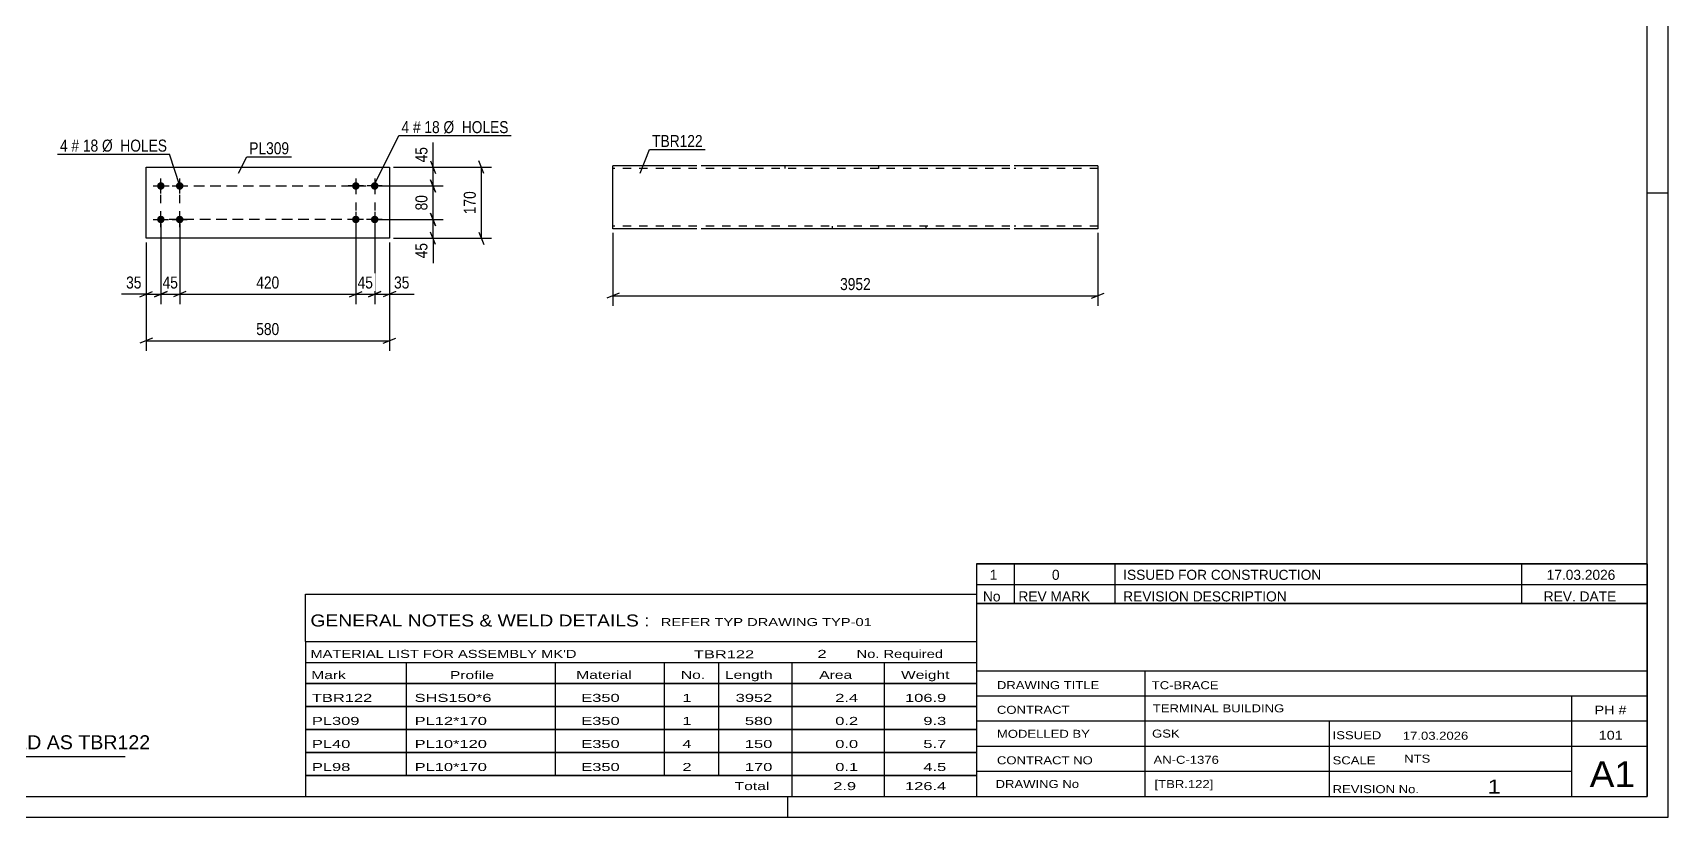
# Model space of a CAD drawing. Header units: millimetres. Extents: x 0 to 594, y 0 to 420.
# Drawn here: x 203.9 to 594, y 0 to 187.3 of the extents above; entities that cross this region are included whole.
import ezdxf

# ---------------------------------------------------------------- set-up
doc = ezdxf.new("R2010")
doc.units = ezdxf.units.MM
doc.linetypes.add('DXK_LINE_DOT2', pattern=[3.9198, 1.9599, -1.9599])
doc.styles.add('Arial', font='ARIAL.TTF', dxfattribs={"height": 0.2})
doc.styles.add('Arial Narrow', font='ARIALN.TTF', dxfattribs={"height": 0.2})

# ---------------------------------------------------------------- blocks, each defined once
blk = doc.blocks.new('Unknown-580871191-1129')
at = {"color": 5, "linetype": 'Continuous'}
for p, q in [((594, 0), (594, 420)), ((589, 5), (589, 415)), ((594, 149), (589, 149)), ((5, 5), (589, 5)), ((384, 0), (384, 5)), ((0, 0), (594, 0))]:
    blk.add_line(p, q, dxfattribs=at)
blk = doc.blocks.new('Part-580871191-3512 - 3511')
at = {"color": 2, "linetype": 'Continuous'}
for p, q in [((230.97, 155.23), (288.98, 155.23)), ((230.97, 138.23), (230.97, 155.23)), ((288.98, 155.23), (288.98, 138.23)), ((288.98, 138.23), (230.97, 138.23))]:
    blk.add_line(p, q, dxfattribs=at)
blk = doc.blocks.new('Bolt-580871191-3513 - 3511')
at = {"linetype": 'Continuous'}
for points in [[(280.98, 149.83, -1), (280.98, 151.63, -1)], [(285.48, 149.83, -1), (285.48, 151.63, -1)], [(280.98, 141.83, -1), (280.98, 143.63, -1)], [(285.48, 141.83, -1), (285.48, 143.63, -1)]]:
    blk.add_hatch(color=1, dxfattribs=at).paths.add_polyline_path(points)
at = {"color": 1, "linetype": 'Continuous'}
for p, q in [((280.98, 152.53), (280.98, 148.93)), ((285.48, 152.53), (285.48, 148.93)), ((282.78, 150.73), (279.18, 150.73)), ((287.28, 150.73), (283.68, 150.73)), ((280.98, 144.53), (280.98, 140.93)), ((285.48, 144.53), (285.48, 140.93)), ((282.78, 142.73), (279.18, 142.73)), ((287.28, 142.73), (283.68, 142.73))]:
    blk.add_line(p, q, dxfattribs=at)
blk = doc.blocks.new('Bolt-580871191-3514 - 3511')
at = {"linetype": 'Continuous'}
for points in [[(234.47, 151.63, -1), (234.47, 149.83, -1)], [(238.97, 151.63, -1), (238.97, 149.83, -1)], [(234.47, 143.63, -1), (234.47, 141.83, -1)], [(238.97, 143.63, -1), (238.97, 141.83, -1)]]:
    blk.add_hatch(color=1, dxfattribs=at).paths.add_polyline_path(points)
at = {"color": 1, "linetype": 'Continuous'}
for p, q in [((234.47, 148.93), (234.47, 152.53)), ((238.97, 148.93), (238.97, 152.53)), ((232.67, 150.73), (236.27, 150.73)), ((237.17, 150.73), (240.77, 150.73)), ((234.47, 140.93), (234.47, 144.53)), ((238.97, 140.93), (238.97, 144.53)), ((232.67, 142.73), (236.27, 142.73)), ((237.17, 142.73), (240.77, 142.73))]:
    blk.add_line(p, q, dxfattribs=at)
blk = doc.blocks.new('Part-580871191-2435 - 2427')
at = {"color": 2, "linetype": 'Continuous'}
for p, q in [((362.31, 155.53), (342.31, 155.53)), ((342.31, 140.62), (342.31, 155.53)), ((436.97, 155.53), (363.31, 155.53)), ((457.97, 155.53), (437.97, 155.53)), ((457.97, 155.53), (457.97, 155.44)), ((457.97, 155.44), (457.97, 154.33)), ((457.97, 154.33), (457.97, 140.53)), ((342.31, 140.53), (342.31, 140.62)), ((362.31, 140.53), (342.31, 140.53)), ((436.97, 140.53), (363.31, 140.53)), ((457.97, 140.53), (437.97, 140.53))]:
    blk.add_line(p, q, dxfattribs=at)
at = {"color": 7, "linetype": 'DXK_LINE_DOT2'}
for p, q in [((362.31, 154.93), (342.31, 154.93)), ((436.97, 154.93), (363.31, 154.93)), ((383.31, 155.53), (383.31, 154.93)), ((405.62, 155.53), (405.62, 154.93)), ((457.97, 154.93), (437.97, 154.93)), ((457.97, 155.18), (457.97, 154.33)), ((342.31, 141.13), (342.31, 141.18)), ((362.31, 141.13), (342.31, 141.13)), ((342.31, 140.53), (342.31, 140.53)), ((436.97, 141.13), (363.31, 141.13)), ((394.65, 140.53), (394.65, 141.13)), ((416.97, 140.53), (416.97, 141.13)), ((457.97, 141.13), (437.97, 141.13)), ((457.97, 141.18), (457.97, 141.27)), ((457.97, 141.13), (457.97, 141.18)), ((457.97, 141.13), (457.97, 141.18))]:
    blk.add_line(p, q, dxfattribs=at)
blk = doc.blocks.new('Rectangle-580871191-3686 - 3511')
at = {"color": 1, "linetype": 'DXK_LINE_DOT2'}
blk.add_lwpolyline([(234.47, 150.73), (285.48, 150.73), (285.48, 142.73), (234.47, 142.73), (234.47, 150.73)], close=True, dxfattribs=at)
blk = doc.blocks.new('Rectangle-580871191-3696 - 3511')
at = {"color": 1, "linetype": 'DXK_LINE_DOT2'}
blk.add_lwpolyline([(238.97, 150.73), (280.98, 150.73), (280.98, 142.73), (238.97, 142.73), (238.97, 150.73)], close=True, dxfattribs=at)
blk = doc.blocks.new('StraightDimension-580871191-3521 - 3511')
at = {"color": 7, "linetype": 'Continuous'}
for p, q in [((234.47, 141.73), (234.47, 122.5)), ((238.97, 141.73), (238.97, 122.5)), ((232.97, 124.3), (235.97, 125.5)), ((234.47, 124.9), (238.97, 124.9)), ((240.47, 125.5), (237.47, 124.3))]:
    blk.add_line(p, q, dxfattribs=at)
at = {"color": 0}
blk.add_wipeout([(239.15, 125.65), (239.15, 129.85), (234.29, 129.85), (234.29, 125.65)], dxfattribs=at)
at = {"color": 3, "style": 'Arial Narrow'}
blk.add_text('45', height=2.863, dxfattribs=at).set_placement((234.89, 126.25))
blk = doc.blocks.new('StraightDimension-580871191-3518 - 3511')
at = {"color": 7, "linetype": 'Continuous'}
for p, q in [((285.48, 141.73), (285.48, 122.5)), ((288.98, 137.23), (288.98, 122.5)), ((283.98, 124.3), (286.98, 125.5)), ((285.48, 124.9), (288.98, 124.9)), ((290.48, 125.5), (287.48, 124.3))]:
    blk.add_line(p, q, dxfattribs=at)
at = {"color": 0}
blk.add_wipeout([(294.36, 125.65), (294.36, 129.85), (289.5, 129.85), (289.5, 125.65)], dxfattribs=at)
at = {"color": 7, "linetype": 'Continuous'}
blk.add_line((288.98, 124.9), (294.88, 124.9), dxfattribs=at)
blk.add_line((288.98, 124.9), (294.88, 124.9), dxfattribs=at)
at = {"color": 3, "style": 'Arial Narrow'}
blk.add_text('35', height=2.863, dxfattribs=at).set_placement((290.1, 126.25))
blk = doc.blocks.new('StraightDimension-580871191-3519 - 3511')
at = {"color": 7, "linetype": 'Continuous'}
for p, q in [((280.98, 141.73), (280.98, 122.5)), ((285.48, 141.73), (285.48, 122.5)), ((279.48, 124.3), (282.48, 125.5)), ((280.98, 124.9), (285.48, 124.9)), ((286.98, 125.5), (283.98, 124.3))]:
    blk.add_line(p, q, dxfattribs=at)
at = {"color": 0}
blk.add_wipeout([(285.65, 125.65), (285.65, 129.85), (280.8, 129.85), (280.8, 125.65)], dxfattribs=at)
at = {"color": 3, "style": 'Arial Narrow'}
blk.add_text('45', height=2.863, dxfattribs=at).set_placement((281.4, 126.25))
blk = doc.blocks.new('StraightDimension-580871191-3665 - 3511')
at = {"color": 7, "linetype": 'Continuous'}
for p, q in [((298.8, 152.23), (300, 149.23)), ((286.48, 150.73), (301.8, 150.73)), ((299.4, 142.73), (299.4, 150.73)), ((286.48, 142.73), (301.8, 142.73)), ((300, 141.23), (298.8, 144.23))]:
    blk.add_line(p, q, dxfattribs=at)
at = {"color": 0}
blk.add_wipeout([(298.65, 149.16), (294.45, 149.16), (294.45, 144.3), (298.65, 144.3)], dxfattribs=at)
at = {"color": 3, "style": 'Arial Narrow'}
blk.add_text('80', height=2.863, rotation=90.0002, dxfattribs=at).set_placement((298.05, 144.9))
blk = doc.blocks.new('StraightDimension-580871191-3520 - 3511')
at = {"color": 7, "linetype": 'Continuous'}
for p, q in [((238.97, 141.73), (238.97, 122.5)), ((280.98, 141.73), (280.98, 122.5)), ((240.47, 125.5), (237.47, 124.3)), ((238.97, 124.9), (280.98, 124.9)), ((279.48, 124.3), (282.48, 125.5))]:
    blk.add_line(p, q, dxfattribs=at)
at = {"color": 0}
blk.add_wipeout([(263.32, 125.65), (263.32, 129.85), (256.63, 129.85), (256.63, 125.65)], dxfattribs=at)
at = {"color": 3, "style": 'Arial Narrow'}
blk.add_text('420', height=2.863, dxfattribs=at).set_placement((257.23, 126.25))
blk = doc.blocks.new('StraightDimension-580871191-3522 - 3511')
at = {"color": 7, "linetype": 'Continuous'}
for p, q in [((234.47, 141.73), (234.47, 122.5)), ((230.97, 137.23), (230.97, 122.5)), ((229.47, 124.3), (232.47, 125.5)), ((230.97, 124.9), (234.47, 124.9)), ((235.97, 125.5), (232.97, 124.3))]:
    blk.add_line(p, q, dxfattribs=at)
at = {"color": 0}
blk.add_wipeout([(230.45, 125.65), (230.45, 129.85), (225.59, 129.85), (225.59, 125.65)], dxfattribs=at)
at = {"color": 7, "linetype": 'Continuous'}
blk.add_line((230.97, 124.9), (225.06, 124.9), dxfattribs=at)
blk.add_line((230.97, 124.9), (225.06, 124.9), dxfattribs=at)
at = {"color": 3, "style": 'Arial Narrow'}
blk.add_text('35', height=2.863, dxfattribs=at).set_placement((226.19, 126.25))
blk = doc.blocks.new('StraightDimension-580871191-3538 - 3511')
at = {"color": 7, "linetype": 'Continuous'}
for p, q in [((230.97, 137.23), (230.97, 111.39)), ((288.98, 137.23), (288.98, 111.39)), ((232.47, 114.39), (229.47, 113.19)), ((230.97, 113.79), (288.98, 113.79)), ((287.48, 113.19), (290.48, 114.39))]:
    blk.add_line(p, q, dxfattribs=at)
at = {"color": 0}
blk.add_wipeout([(263.32, 114.54), (263.32, 118.74), (256.63, 118.74), (256.63, 114.54)], dxfattribs=at)
at = {"color": 3, "style": 'Arial Narrow'}
blk.add_text('580', height=2.863, dxfattribs=at).set_placement((257.23, 115.14))
blk = doc.blocks.new('StraightDimension-580871191-3558 - 3511')
at = {"color": 7, "linetype": 'Continuous'}
for p, q in [((311.53, 153.73), (310.33, 156.73)), ((289.98, 155.23), (313.33, 155.23)), ((310.93, 138.23), (310.93, 155.23)), ((289.98, 138.23), (313.33, 138.23)), ((310.33, 139.73), (311.53, 136.73))]:
    blk.add_line(p, q, dxfattribs=at)
at = {"color": 0}
blk.add_wipeout([(310.18, 150.07), (305.98, 150.07), (305.98, 143.39), (310.18, 143.39)], dxfattribs=at)
at = {"color": 3, "style": 'Arial Narrow'}
blk.add_text('170', height=2.863, rotation=90.0002, dxfattribs=at).set_placement((309.58, 143.99))
blk = doc.blocks.new('StraightDimension-580871191-3664 - 3511')
at = {"color": 7, "linetype": 'Continuous'}
for p, q in [((298.8, 156.73), (300, 153.73)), ((289.98, 155.23), (301.8, 155.23)), ((300, 149.23), (298.8, 152.23)), ((299.4, 150.73), (299.4, 155.23)), ((286.48, 150.73), (301.8, 150.73))]:
    blk.add_line(p, q, dxfattribs=at)
at = {"color": 0}
blk.add_wipeout([(298.65, 160.61), (294.45, 160.61), (294.45, 155.76), (298.65, 155.76)], dxfattribs=at)
at = {"color": 7, "linetype": 'Continuous'}
blk.add_line((299.4, 155.23), (299.4, 161.14), dxfattribs=at)
blk.add_line((299.4, 155.23), (299.4, 161.14), dxfattribs=at)
at = {"color": 3, "style": 'Arial Narrow'}
blk.add_text('45', height=2.863, rotation=90.0002, dxfattribs=at).set_placement((298.05, 156.36))
blk = doc.blocks.new('StraightDimension-580871191-3666 - 3511')
at = {"color": 7, "linetype": 'Continuous'}
for p, q in [((286.48, 142.73), (301.8, 142.73)), ((298.8, 144.23), (300, 141.23)), ((299.4, 138.23), (299.4, 142.73)), ((289.98, 138.23), (301.8, 138.23)), ((300, 136.73), (298.8, 139.73))]:
    blk.add_line(p, q, dxfattribs=at)
at = {"color": 0}
blk.add_wipeout([(298.65, 137.71), (294.45, 137.71), (294.45, 132.85), (298.65, 132.85)], dxfattribs=at)
at = {"color": 7, "linetype": 'Continuous'}
blk.add_line((299.4, 138.23), (299.4, 132.33), dxfattribs=at)
blk.add_line((299.4, 138.23), (299.4, 132.33), dxfattribs=at)
at = {"color": 3, "style": 'Arial Narrow'}
blk.add_text('45', height=2.863, rotation=90.0002, dxfattribs=at).set_placement((298.05, 133.45))
blk = doc.blocks.new('StraightDimension-580871191-2440 - 2427')
at = {"color": 7, "linetype": 'Continuous'}
for p, q in [((342.31, 139.53), (342.31, 122.13)), ((457.97, 139.53), (457.97, 122.13)), ((343.81, 125.13), (340.81, 123.93)), ((456.47, 123.93), (459.47, 125.13)), ((342.31, 124.53), (457.97, 124.53))]:
    blk.add_line(p, q, dxfattribs=at)
at = {"color": 0}
blk.add_wipeout([(404.39, 125.28), (404.39, 129.48), (395.88, 129.48), (395.88, 125.28)], dxfattribs=at)
at = {"color": 3, "style": 'Arial Narrow'}
blk.add_text('3952', height=2.863, dxfattribs=at).set_placement((396.48, 125.88))
blk = doc.blocks.new('Unknown-580871191-4366')
at = {"color": 7, "linetype": 'Continuous'}
for p, q in [((429, 60.55), (589, 60.55)), ((589, 60.55), (429, 60.55)), ((429, 60.55), (429, 55.55)), ((438, 60.55), (438, 55.55)), ((462, 60.55), (462, 55.55)), ((559, 60.55), (559, 55.55)), ((589, 60.55), (589, 55.55)), ((429, 55.55), (589, 55.55)), ((429, 55.55), (429, 51.05)), ((429, 55.55), (589, 55.55)), ((438, 55.55), (438, 51.05)), ((462, 55.55), (462, 51.05)), ((559, 55.55), (559, 51.05)), ((589, 55.55), (589, 51.05)), ((589, 51.05), (429, 51.05))]:
    blk.add_line(p, q, dxfattribs=at)
at = {"color": 7, "linetype": 'Continuous', "style": 'Arial Narrow'}
for s, height, width, p in [('1', 2.39, 1.196471, (432.16, 56.7)), ('0', 2.39, 1.196471, (447, 56.7)), ('ISSUED FOR CONSTRUCTION', 2.3861, 1.196471, (464, 56.7)), ('17.03.2026', 2.386, 1.196471, (565, 56.7)), ('No', 2.386, 1.2, (430.54, 51.55)), ('REV MARK', 2.386, 1.2, (439, 51.55)), ('REVISION DESCRIPTION', 2.3861, 1.2, (464, 51.55)), ('REV. DATE', 2.386, 1.2, (564.28, 51.55))]:
    blk.add_text(s, height=height, dxfattribs=dict(at, width=width)).set_placement(p)
blk = doc.blocks.new('Unknown-580871191-4365')
at = {"color": 7, "linetype": 'Continuous'}
for p, q in [((429, 51.05), (429, 5)), ((429, 51.05), (589, 51.05)), ((589, 51), (589, 5)), ((429, 35), (589, 35)), ((469.14, 35), (469.14, 5)), ((429, 29), (589, 29)), ((571, 5.05), (571, 29.05)), ((429, 23), (589, 23)), ((513.14, 23), (513.14, 5)), ((429, 17), (589, 17)), ((429, 11), (571, 11)), ((429, 5), (589, 5))]:
    blk.add_line(p, q, dxfattribs=at)
at = {"color": 7, "style": 'Arial Narrow'}
for s, height, width, p in [('DRAWING TITLE', 1.9089, 1.425378, (433.88, 30.61)), ('TC-BRACE', 1.909, 1.425378, (470.81, 30.59)), ('CONTRACT', 1.909, 1.425378, (433.88, 24.71)), ('TERMINAL BUILDING', 1.9089, 1.425378, (471.06, 25.07)), ('MODELLED BY', 1.9089, 1.425378, (433.88, 18.98)), ('GSK', 1.909, 1.425378, (470.88, 19.04)), ('ISSUED', 1.909, 1.425378, (513.94, 18.64)), ('17.03.2026', 1.909, 1.425378, (530.69, 18.52)), ('CONTRACT NO', 1.9089, 1.425378, (433.88, 12.66)), ('AN-C-1376', 1.909, 1.425378, (471.23, 12.78)), ('SCALE', 1.909, 1.425378, (513.94, 12.65)), ('A1', 6.204, 1.25, (575.24, 7.2)), ('DRAWING No', 1.909, 1.425378, (433.56, 7)), ('[TBR.122]', 1.909, 1.425378, (471.46, 6.99)), ('1', 3.34, 1.5, (550.91, 5.68)), ('REVISION No.', 1.9089, 1.425378, (513.94, 5.77))]:
    blk.add_text(s, height=height, dxfattribs=dict(at, width=width)).set_placement(p)
at = {"color": 7, "linetype": 'Continuous', "style": 'Arial Narrow'}
for s, height, width, p in [('PH #', 2.1, 1.42538, (576.4, 24.55)), ('101', 2.1, 1.42538, (577.41, 18.55)), ('NTS', 1.909, 1.425378, (531, 13.05))]:
    blk.add_text(s, height=height, dxfattribs=dict(at, width=width)).set_placement(p)
blk = doc.blocks.new('Unknown-580871191-4367')
at = {"color": 7, "linetype": 'Continuous'}
for p, q in [((269, 53.25), (429, 53.25)), ((269, 42), (269, 53.25)), ((429, 53.25), (429, 42)), ((269, 42), (429, 42)), ((269, 42), (269, 37)), ((429, 42), (429, 37)), ((269, 37), (429, 37)), ((269, 37), (269, 32)), ((293, 37), (293, 32)), ((328.5, 37), (328.5, 32)), ((354.5, 37), (354.5, 32)), ((367.5, 37), (367.5, 32)), ((385, 37), (385, 32)), ((407, 37), (407, 32)), ((429, 37), (429, 32)), ((269, 32), (429, 32)), ((269, 31.95), (269, 26.55)), ((269, 31.95), (429, 31.95)), ((293, 32), (293, 26.5)), ((328.5, 32), (328.5, 26.5)), ((354.5, 32), (354.5, 26.5)), ((367.5, 32), (367.5, 26.5)), ((385, 32), (385, 26.5)), ((407, 32), (407, 26.5)), ((429, 31.95), (429, 26.55)), ((269, 26.55), (429, 26.55)), ((269, 26.45), (269, 21.05)), ((269, 26.45), (429, 26.45)), ((293, 26.5), (293, 21)), ((328.5, 26.5), (328.5, 21)), ((354.5, 26.5), (354.5, 21)), ((367.5, 26.5), (367.5, 21)), ((385, 26.5), (385, 21)), ((407, 26.5), (407, 21)), ((429, 26.45), (429, 21.05)), ((269, 21.05), (429, 21.05)), ((269, 20.95), (269, 15.55)), ((269, 20.95), (429, 20.95)), ((293, 21), (293, 15.5)), ((328.5, 21), (328.5, 15.5)), ((354.5, 21), (354.5, 15.5)), ((367.5, 21), (367.5, 15.5)), ((385, 21), (385, 15.5)), ((407, 21), (407, 15.5)), ((429, 20.95), (429, 15.55)), ((269, 15.55), (429, 15.55)), ((269, 15.45), (269, 10.05)), ((269, 15.45), (429, 15.45)), ((293, 15.5), (293, 10)), ((328.5, 15.5), (328.5, 10)), ((354.5, 15.5), (354.5, 10)), ((367.5, 15.5), (367.5, 10)), ((385, 15.5), (385, 10)), ((407, 15.5), (407, 10)), ((429, 15.45), (429, 10.05)), ((269, 10.05), (429, 10.05)), ((269, 10), (429, 10)), ((269, 10), (269, 5)), ((385, 10), (385, 5)), ((407, 10), (407, 5)), ((429, 10), (429, 5)), ((269, 5), (429, 5))]:
    blk.add_line(p, q, dxfattribs=at)
at = {"color": 7, "style": 'Arial Narrow'}
for s, height, width, p in [('GENERAL NOTES & WELD DETAILS :', 2.8633, 1.4, (270.15, 45.56)), ('REFER TYP DRAWING TYP-01', 1.9089, 1.6, (353.7, 45.66)), ("MATERIAL LIST FOR ASSEMBLY MK'D", 1.9089, 1.6, (270.15, 38.06)), ('TBR122', 1.909, 1.794707, (361.59, 37.97)), ('2', 1.91, 1.794707, (391.08, 38.06)), ('No. Required', 1.9089, 1.6, (400.41, 38.06)), ('Mark', 1.909, 1.7, (270.34, 33)), ('Profile', 1.909, 1.7, (303.41, 33)), ('Material', 1.909, 1.7, (333.54, 33.06)), ('No.', 1.909, 1.7, (358.5, 33.06)), ('Length', 1.909, 1.7, (369, 33.06)), ('Area', 1.909, 1.7, (391.5, 33.06)), ('Weight', 1.909, 1.7, (411, 33.06))]:
    blk.add_text(s, height=height, dxfattribs=dict(at, width=width)).set_placement(p)
at = {"color": 7, "linetype": 'Continuous', "style": 'Arial Narrow'}
for s, height, width, p in [('TBR122', 1.909, 1.794707, (270.5, 27.56)), ('SHS150*6', 1.909, 1.794707, (295, 27.56)), ('E350', 1.909, 1.794707, (334.74, 27.56)), ('1', 1.91, 1.794707, (358.86, 27.56)), ('3952', 1.909, 1.794707, (371.58, 27.56)), ('2.4', 1.909, 1.794707, (395.32, 27.56)), ('106.9', 1.909, 1.794707, (411.96, 27.56)), ('PL309', 1.909, 1.794707, (270.5, 22.06)), ('PL12*170', 1.909, 1.794707, (295, 22.06)), ('E350', 1.909, 1.794707, (334.74, 22.06)), ('1', 1.91, 1.794707, (358.86, 22.06)), ('580', 1.909, 1.794707, (373.77, 22.06)), ('0.2', 1.909, 1.794707, (395.32, 22.06)), ('9.3', 1.909, 1.794707, (416.33, 22.06)), ('PL40', 1.909, 1.794707, (270.5, 16.56)), ('PL10*120', 1.909, 1.794707, (295, 16.56)), ('E350', 1.909, 1.794707, (334.74, 16.56)), ('4', 1.91, 1.794707, (358.86, 16.56)), ('150', 1.909, 1.794707, (373.77, 16.56)), ('0.0', 1.909, 1.794707, (395.32, 16.56)), ('5.7', 1.909, 1.794707, (416.33, 16.56)), ('PL98', 1.909, 1.794707, (270.5, 11.06)), ('PL10*170', 1.909, 1.794707, (295, 11.06)), ('E350', 1.909, 1.794707, (334.74, 11.06)), ('2', 1.91, 1.794707, (358.86, 11.06)), ('170', 1.909, 1.794707, (373.77, 11.06)), ('0.1', 1.909, 1.794707, (395.32, 11.06)), ('4.5', 1.909, 1.794707, (416.33, 11.06)), ('Total', 1.909, 1.7, (371.33, 6.5)), ('2.9', 1.909, 1.794707, (394.83, 6.5)), ('126.4', 1.909, 1.794707, (411.96, 6.5))]:
    blk.add_text(s, height=height, dxfattribs=dict(at, width=width)).set_placement(p)
blk = doc.blocks.new('Unknown-580871191-4368')
at = {"color": 7, "linetype": 'Continuous'}
blk.add_line((156, 14.5), (226, 14.5), dxfattribs=at)
at = {"color": 7, "style": 'Arial'}
blk.add_text('2-TCH-BRACES MARKED AS TBR122', height=3.3428, dxfattribs=at).set_placement((150.19, 16.25))
blk = doc.blocks.new('Mark-580871191-3561 - 3511')
at = {"color": 0}
blk.add_wipeout([(265.07, 158.3), (265.07, 161.3), (255.57, 161.3), (255.57, 158.3)], dxfattribs=at)
blk.add_wipeout([(265.07, 158.3), (265.07, 161.3), (255.57, 161.3), (255.57, 158.3)], dxfattribs=at)
at = {"color": 30, "linetype": 'Continuous'}
for p, q in [((252.97, 153.81), (254.97, 157.7)), ((254.97, 157.7), (265.67, 157.7))]:
    blk.add_line(p, q, dxfattribs=at)
at = {"color": 3, "style": 'Arial Narrow'}
blk.add_text('PL309', height=2.863, dxfattribs=at).set_placement((255.57, 158.3))
blk = doc.blocks.new('Mark-580871191-3564 - 3511')
at = {"color": 0}
blk.add_wipeout([(293.7, 163.35), (293.7, 166.35), (291.87, 166.35), (291.87, 163.35)], dxfattribs=at)
blk.add_wipeout([(293.7, 163.35), (293.7, 166.35), (291.87, 166.35), (291.87, 163.35)], dxfattribs=at)
at = {"color": 7, "linetype": 'Continuous'}
blk.add_line((285.36, 150.93), (291.27, 162.75), dxfattribs=at)
at = {"color": 0}
blk.add_wipeout([(296.43, 163.35), (296.43, 166.35), (294.6, 166.35), (294.6, 163.35)], dxfattribs=at)
blk.add_wipeout([(296.43, 163.35), (296.43, 166.35), (294.6, 166.35), (294.6, 163.35)], dxfattribs=at)
at = {"color": 3, "style": 'Arial Narrow'}
blk.add_text('4', height=2.86, dxfattribs=at).set_placement((291.87, 163.35))
at = {"color": 0}
blk.add_wipeout([(300.98, 163.35), (300.98, 166.35), (297.33, 166.35), (297.33, 163.35)], dxfattribs=at)
blk.add_wipeout([(300.98, 163.35), (300.98, 166.35), (297.33, 166.35), (297.33, 163.35)], dxfattribs=at)
at = {"color": 3, "style": 'Arial Narrow'}
blk.add_text('#', height=2.86, dxfattribs=at).set_placement((294.6, 163.35))
at = {"color": 0}
blk.add_wipeout([(317.41, 163.35), (317.41, 166.35), (301.88, 166.35), (301.88, 163.35)], dxfattribs=at)
blk.add_wipeout([(317.41, 163.35), (317.41, 166.35), (301.88, 166.35), (301.88, 163.35)], dxfattribs=at)
at = {"color": 7, "linetype": 'Continuous'}
blk.add_line((291.27, 162.75), (318.01, 162.75), dxfattribs=at)
at = {"color": 3, "style": 'Arial Narrow'}
for s, p in [('18', (297.33, 163.35)), ('Ø  HOLES', (301.88, 163.35))]:
    blk.add_text(s, height=2.863, dxfattribs=at).set_placement(p)
blk = doc.blocks.new('Mark-580871191-3565 - 3511')
at = {"color": 0}
blk.add_wipeout([(212.25, 158.93), (212.25, 161.93), (210.43, 161.93), (210.43, 158.93)], dxfattribs=at)
blk.add_wipeout([(212.25, 158.93), (212.25, 161.93), (210.43, 161.93), (210.43, 158.93)], dxfattribs=at)
blk.add_wipeout([(214.98, 158.93), (214.98, 161.93), (213.15, 161.93), (213.15, 158.93)], dxfattribs=at)
blk.add_wipeout([(214.98, 158.93), (214.98, 161.93), (213.15, 161.93), (213.15, 158.93)], dxfattribs=at)
at = {"color": 3, "style": 'Arial Narrow'}
blk.add_text('4', height=2.86, dxfattribs=at).set_placement((210.43, 158.93))
at = {"color": 0}
blk.add_wipeout([(219.54, 158.93), (219.54, 161.93), (215.88, 161.93), (215.88, 158.93)], dxfattribs=at)
blk.add_wipeout([(219.54, 158.93), (219.54, 161.93), (215.88, 161.93), (215.88, 158.93)], dxfattribs=at)
at = {"color": 3, "style": 'Arial Narrow'}
blk.add_text('#', height=2.86, dxfattribs=at).set_placement((213.15, 158.93))
at = {"color": 0}
blk.add_wipeout([(235.97, 158.93), (235.97, 161.93), (220.44, 161.93), (220.44, 158.93)], dxfattribs=at)
blk.add_wipeout([(235.97, 158.93), (235.97, 161.93), (220.44, 161.93), (220.44, 158.93)], dxfattribs=at)
at = {"color": 7, "linetype": 'Continuous'}
for p in [(209.83, 158.33), (238.97, 150.73)]:
    blk.add_line(p, (236.57, 158.33), dxfattribs=at)
at = {"color": 3, "style": 'Arial Narrow'}
for s, p in [('18', (215.88, 158.93)), ('Ø  HOLES', (220.44, 158.93))]:
    blk.add_text(s, height=2.863, dxfattribs=at).set_placement(p)
blk = doc.blocks.new('Mark-580871191-2431 - 2427')
at = {"color": 0}
blk.add_wipeout([(363.7, 160.03), (363.7, 163.03), (351.65, 163.03), (351.65, 160.03)], dxfattribs=at)
blk.add_wipeout([(363.7, 160.03), (363.7, 163.03), (351.65, 163.03), (351.65, 160.03)], dxfattribs=at)
at = {"color": 30, "linetype": 'Continuous'}
for p, q in [((348.82, 153.78), (351.05, 159.43)), ((351.05, 159.43), (364.3, 159.43))]:
    blk.add_line(p, q, dxfattribs=at)
at = {"color": 3, "style": 'Arial Narrow'}
blk.add_text('TBR122', height=2.863, dxfattribs=at).set_placement((351.65, 160.03))

msp = doc.modelspace()

# ---------------------------------------------------------------- block references
for name in ['Unknown-580871191-1129', 'Part-580871191-3512 - 3511', 'Bolt-580871191-3514 - 3511', 'Bolt-580871191-3513 - 3511', 'Part-580871191-2435 - 2427', 'Rectangle-580871191-3686 - 3511', 'Rectangle-580871191-3696 - 3511', 'Unknown-580871191-4366', 'Unknown-580871191-4367', 'Unknown-580871191-4365', 'Unknown-580871191-4368']:
    msp.add_blockref(name, (0, 0))

# ---------------------------------------------------------------- next in the draw order: block references
for name in ['Mark-580871191-3565 - 3511', 'Mark-580871191-3561 - 3511', 'Mark-580871191-2431 - 2427', 'StraightDimension-580871191-3521 - 3511', 'StraightDimension-580871191-3518 - 3511', 'StraightDimension-580871191-2440 - 2427']:
    msp.add_blockref(name, (0, 0))

# ---------------------------------------------------------------- next in the draw order: block references
msp.add_blockref('StraightDimension-580871191-3519 - 3511', (0, 0))

# ---------------------------------------------------------------- next in the draw order: block references
for name in ['StraightDimension-580871191-3665 - 3511', 'StraightDimension-580871191-3520 - 3511']:
    msp.add_blockref(name, (0, 0))

# ---------------------------------------------------------------- next in the draw order: block references
msp.add_blockref('StraightDimension-580871191-3522 - 3511', (0, 0))

# ---------------------------------------------------------------- next in the draw order: block references
msp.add_blockref('StraightDimension-580871191-3538 - 3511', (0, 0))

# ---------------------------------------------------------------- next in the draw order: block references
msp.add_blockref('StraightDimension-580871191-3558 - 3511', (0, 0))

# ---------------------------------------------------------------- next in the draw order: block references
for name in ['StraightDimension-580871191-3664 - 3511', 'StraightDimension-580871191-3666 - 3511']:
    msp.add_blockref(name, (0, 0))

# ---------------------------------------------------------------- next in the draw order: block references
msp.add_blockref('Mark-580871191-3564 - 3511', (0, 0))

doc.saveas('drawing.dxf')
